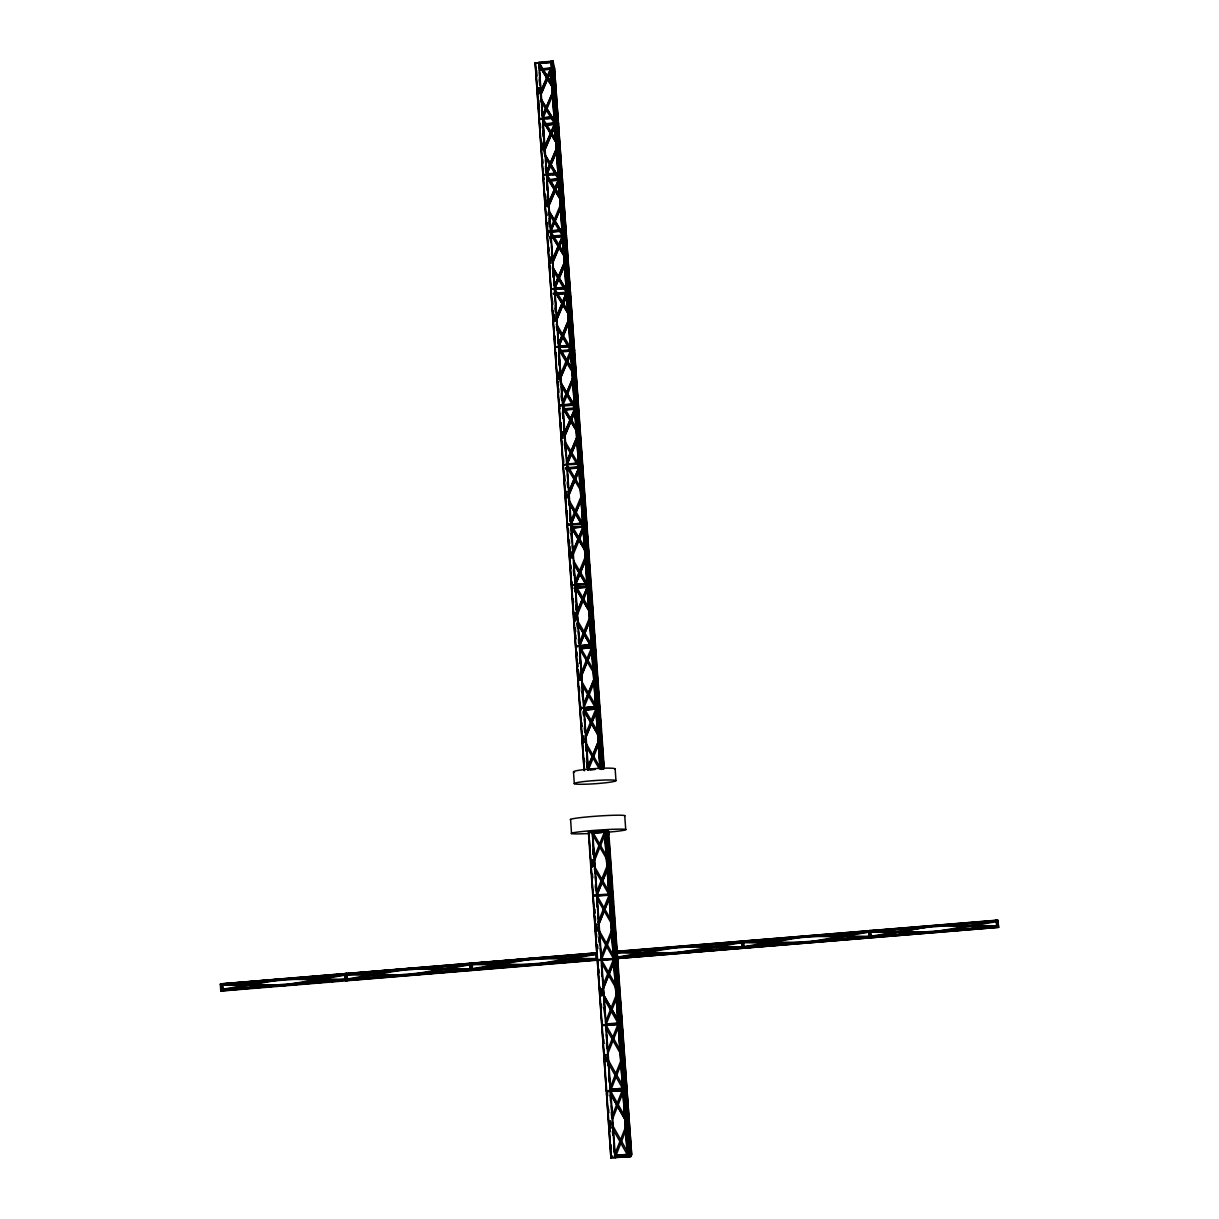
<?xml version="1.0" encoding="UTF-8"?>
<svg xmlns="http://www.w3.org/2000/svg" width="1219" height="1219" viewBox="0 0 1219 1219"><rect width="100%" height="100%" fill="white"/><g stroke="black" fill="none" stroke-linecap="round" stroke-linejoin="round"><path stroke-width="1.5" d="M607.793 830.55L631.701 1154.591L630.878 1156.343L615.275 1157.334L629.354 1156.404M631.229 1154.347L630.863 1155.886L628.547 1156.039M629.979 1156.404L606.757 830.429M628.471 1156.938L605.386 830.505M628.577 1156.496L621.34 1054.115M627.084 1151.041L612.867 1125.868M627.069 1123.217L610.993 1094.799L627.069 1123.217L615.077 1153.646M615.382 1157.501L592.678 831.556M607.641 830.352L630.787 1156.785L614.97 1157.532M607.656 830.368L588.35 831.754L610.932 1158.05L612.807 1156.206M611.862 1155.886L611.374 1157.44L613.706 1157.715M610.932 1158.05L606.529 1093.016M626.2 1090.121L626.596 1089.055M626.048 1090.045L606.315 1091.34L596.914 952.862L221.782 983.779M626.155 1089.74L626.596 1088.521M626.139 1089.283L626.536 1088.217M624.661 1090.106L610.628 1090.624L622.589 1060.439M624.631 1089.679L610.628 1090.624M612.456 1119.286L622.955 1092.681M623.899 1090.289L624.311 1089.207M623.869 1089.893L624.28 1088.78M623.838 1089.436L624.25 1088.369M623.046 1088.933L610.475 1089.786M610.445 1089.359L622.68 1088.369L610.536 1089.192M611.511 1117.61L622.741 1089.207L610.506 1090.197M615.29 1157.273L627.282 1126.813M622.376 1056.919L610.445 1087.028M622.421 1084.971L607.458 1058.641M620.044 1023.594L606.041 1024.646L617.241 996.548M607.641 1050.153L618.124 1023.838M607.87 1053.566L618.338 1027.267M601.317 956.001L612.456 928.238M601.577 959.383L613.386 929.868M603.115 985.181L613.553 959.185L601.455 960.054M608.555 862.321L596.792 891.531M608.144 867.41L597.066 894.914L608.845 865.688M597.95 922.615L609.028 895.234L596.99 896.041M598.879 924.246L609.21 898.525L598.925 924.246M594.217 857.338L604.502 831.891L592.586 832.729M594.506 860.675L604.731 835.183L604.456 831.465L619.861 1049.696M585.638 734.051L595.832 709.092L584.038 709.915M596.061 712.323L585.867 737.282L596.106 712.445L595.832 709.092L584.145 710.159M588.366 769.875L599.977 741.122M580.716 674.016L591.489 647.777L579.772 648.584M583.794 704.201L595.344 675.722L580 649.681M584.48 702.54L595.405 675.875M584.023 707.447L595.573 678.953M590.27 616.006L579.436 642.322M589.828 621.126L579.726 645.689L590.499 619.191M586.689 553.426L571.467 527.827L586.689 553.426L575.246 581.417M575.52 585.074L586.964 556.793M575.475 584.587L586.248 558.531M577.197 611.359L587.208 587.101L575.551 587.893M577.974 609.805L587.268 587.299M577.471 614.696L587.436 590.255L587.208 587.101M581.722 494.975L570.98 520.772M571.193 523.911L581.935 498.099M584.663 523.972L571.345 525.023L571.193 524.2L581.28 500.064M572.29 552.801L582.972 527.065L582.697 523.18L568.587 499.516M573.783 549.571L583.032 527.294M572.564 556.138L583.246 530.402M567.597 459.517L578.278 433.979L563.178 408.67L578.217 433.705L566.881 461.224M580.381 463.403L567.003 463.951L578.431 436.798M577.776 438.779L567.155 464.835M568.846 491.44L578.781 467.654L578.507 463.814L564.549 440.684M569.623 489.992L578.126 469.605M568.359 496.24L578.995 470.747L578.781 467.654L565.586 468.568M568.42 496.483L578.995 470.747M562.98 405.135L573.555 379.536M564.031 434.101L574.621 408.868L563.468 409.813M564.808 432.699L569.745 420.921M571.162 417.568L574.682 409.157M564.961 435.488L574.835 411.931L565.022 435.762M559.978 375.681L570.507 350.691M560.191 378.713L570.782 354.028M560.252 379.018L570.081 355.689M573.341 376.473L562.767 402.057M563.468 400.381L573.402 376.778M556.656 316.209L566.454 293.109L570.187 345.206M557.418 314.898L566.363 292.21L553.411 293.276M556.169 320.871L566.652 296.095L556.23 321.207M558.835 346.242L570.126 319.5M558.896 346.562L568.785 323.187M552.771 258.778L562.416 236.12M552.832 259.144L562.492 236.486L562.34 235.206L551.293 236.136M552.969 261.75L562.629 239.076L553.045 262.115M565.829 258.763L554.66 285.596M555.361 283.936L565.89 259.129M567.993 288.431L554.95 289.512L554.767 288.095L566.104 262.131M555.559 286.953L565.403 263.792M548.078 203.878L558.439 179.711L547.422 180.442M548.9 202.552L558.5 180.107M548.291 206.834L558.637 182.637L554.828 127.858M548.367 207.215L557.967 184.77M561.045 203.405L550.668 228.258M550.805 230.863L561.258 206.377M550.866 231.244L561.319 206.773M544.192 147.819L554.493 123.866L543.522 124.597M545.731 144.817L550.15 134.562M551.613 131.149L553.822 126.014M544.39 150.729L554.691 126.776L554.493 123.866M544.466 151.156L554.691 126.776M546.843 174.058L557.997 148.063M546.92 174.469L557.327 150.227M553.822 89.185L542.805 115.348L553.898 89.642L539.301 65.78L553.898 89.642M554.035 92.095L543.004 118.273L555.879 117.39M540.322 92.324L550.592 68.599L551.582 81.795M541.876 89.383L550.653 69.056M540.535 95.204L550.79 71.464L540.611 95.661L541.007 101.375M622.101 1053.536L606.178 1025.377M622.299 1023.229L621.507 1023.838M619.252 1024.417L619.526 1020.12L620.715 1020.044M618.444 1023.457L605.919 1024.356M618.018 1023.533L604.929 837.163M617.987 1023.107L604.06 998.651M606.346 1028.897L622.345 1056.98M605.66 1025.103L620.105 1023.96M605.858 1021.156L617.728 991.352L601.851 963.604M596.929 952.847L220.365 983.931L220.746 991.093L617.332 958.53L618.292 971.436M996.792 920.375L616.326 951.353L616.768 958.759L616.144 951.567L997.812 920.101L998.635 927.339L616.905 958.545M617.302 958.119L658.397 954.782M616.875 958.027L658.504 954.523M616.844 957.707L658.351 954.279M613.843 958.774L601.424 959.643M613.416 958.393L599.58 934.242M617.454 987.969L601.637 960.206M613.203 955.026L599.352 930.889M596.655 959.962L597.173 959.124M597.142 958.53L220.868 989.493M616.418 952.344L997.919 920.954M616.997 951.475L617.545 958.545M596.777 953.746L220.441 984.769M595.969 953.807L596.121 952.923L596.304 958.606L540.246 958.073M596.685 953.426L220.7 984.221M596.67 953.243L220.41 984.251M596.899 952.709L597.02 954.127M541.114 964.016L596.259 954.34L596.64 959.444M534.547 964.549L478.823 964.016M527.979 965.098L524.261 965.052M472.484 969.334L470.366 969.562L470.427 970.4L472.545 970.172L472.286 964.549L520.589 965.021M478.457 968.297L533.678 958.622L589.737 959.14M221.218 984.373L221.462 989.462L276.393 979.817M286.175 984.83L339.08 975.535M290.93 984.602L345.556 975.002M346.531 979.162L401.401 969.516M353.038 978.628L408.015 968.968L463.769 969.501M464.134 965.235L409.234 974.865M421.195 973.371L470.702 964.686M527.096 959.155L471.875 968.846L471.616 963.208M540.063 963.589L589.676 954.888M617.423 957.113L672.827 947.392M624.021 956.565L679.44 946.858L735.88 947.361M735.331 943.14L676.24 952.801M690.274 951.643L741.944 942.592L742.401 947.696M744.108 946.675L799.725 936.939M750.736 946.127L806.369 936.39M808.426 942.089L862.138 932.687M813.195 941.86L868.766 932.139L869.437 937.761L869.802 936.939M927.187 926.44L871.356 936.207L870.686 930.569L868.614 930.706L869.97 931.484M933.861 925.891L878.015 935.659L933.861 925.891L990.91 926.364M989.508 922.189L933.724 931.941L877.025 931.468M942.241 931.072L997.02 921.579L951.917 925.145M414.567 968.435L470.336 968.968L470.016 963.345L472.134 963.132L472.195 963.97L470.077 964.183M402.636 975.413L346.348 974.789M470.001 963.863L470.275 968.983M470.824 963.619L534.074 958.225L471.631 963.406M471.296 963.056L471.738 970.233M345.693 980.823L345.495 973.615M346.348 974.941L346.394 973.356L346.562 980.594L347.385 980.472L347.141 974.88L347.445 979.954M346.516 979.756L347.339 979.634M338.288 979.832L282.823 979.284L228.121 988.899M346.394 973.493L344.703 973.676L344.794 979.299L344.627 974.194M277.841 985.683L222.681 985.12L222.772 990.727M284.347 985.15L229.263 984.586M353.693 974.331L403.687 974.804M220.746 991.093L222.3 990.757M344.748 974.514L347.156 974.271L346.287 973.539M221.462 989.462L221.508 983.824M345.495 974.118L346.226 974.057M289.436 978.75L344.901 979.284M220.73 984.739L222.635 983.703L220.685 983.901L220.944 991.077M601.058 769.204L550.973 61.133L553.076 60.95L552.283 61.179L602.415 769.113M584.099 770.454L535.095 62.672L535.613 63.54M535.522 62.992L538.737 62.718M539.072 62.672L551.857 61.575M535.552 63.175L538.768 62.9M535.095 62.672L535.248 63.571L537.655 62.992M539.194 63.22L551.963 62.123M551.994 62.474L539.225 63.571L539.042 62.321L588.427 770.317M552.481 62.55L553.304 62.489L554.874 77.803M539.651 68.965L550.897 67.99L563.909 252.089M554.218 68.599L554.462 67.685L603.816 768.488M539.682 69.315L550.561 68.371M539.804 69.849L550.668 68.904M539.834 70.199L550.683 69.254L550.897 67.99M537.945 90.892L539.042 90.785M555.742 116.536L542.897 117.633L543.095 119.188L555.925 118.091M542.546 118.03L557.022 116.643M539.377 118.456L541.541 118.99L539.088 119.172L538.95 118.334L542.638 118.533M546.737 118.517L555.91 117.74M556.428 118.152L557.251 118.075M543.476 123.881L554.416 122.951L554.599 124.49L543.674 125.42M543.506 124.247L554.813 123.271M554.858 123.607L558.058 123.332L554.889 123.774M549.114 124.597L554.569 124.14M556.001 123.866L558.515 123.805L558.378 122.967L556.001 123.866L555.453 120.468M541.632 143.872L542.729 143.781L543.141 149.647L542.028 149.739L541.602 142.547M542.927 146.707L541.83 146.798L541.602 141.434M558.683 154.219L559.765 154.127M559.734 172.778L546.813 173.875L546.6 175.048M558.912 173.22L561.014 172.9L560.207 173.098L561.228 174.241M542.836 174.576L545.396 174.485L543.324 175.384M543.278 174.85L559.75 173.144L559.948 174.347L546.996 175.384L546.859 174.591L559.78 173.509M552.512 174.561L561.228 174.027L562.477 179.589M559.14 174.561L561.258 174.378M559.171 174.926L561.289 174.744M547.361 179.726L558.348 178.797L558.531 180.29L547.56 181.22M547.392 180.077L558.759 179.117L558.881 179.894L551.186 180.549M545.533 200.327L546.645 200.236L547.057 206.163L545.944 206.27L545.304 194.811L545.518 198.743M545.746 203.299L546.859 203.207M562.233 204.472L563.33 204.381M562.629 211.146L562.447 207.413L563.544 207.321L561.273 180.336M563.452 227.907L564.565 227.816M563.757 229.614L550.759 230.696L550.958 232.159L563.97 231.092M563.772 229.964L550.409 231.092L551.201 241.072M564.229 229.934L565.067 229.858L562.934 230.041M547.209 231.64L550.47 231.381M550.82 231.412L563.803 230.33M547.24 231.808L550.5 231.534M550.546 231.823L562.05 230.863M549.479 236.638L562.736 235.541M565.982 235.267L566.469 235.968L565.25 230.757M549.51 237.004L562.462 235.937M549.617 237.37L562.492 236.303M549.647 237.735L562.508 236.654M221.523 984.023L284.027 978.827L221.538 984.449M346.303 973.737L408.776 968.556L346.318 974.164M617.012 951.673L679.471 946.934L617.043 952.115M743.575 941.236L806.003 936.497L743.62 941.678M870.716 930.767L933.099 926.029L870.762 931.209M314.014 982.621L283.235 985.607L314.03 983.063M316.818 982.377L328.947 981.371M331.766 981.143L337.373 980.67M432.638 972.853L408.411 975.307L432.669 973.295M435.457 972.625L447.556 971.619M450.375 971.391L461.574 970.461M465.308 970.141L470.9 969.684M550.881 963.132L534.151 964.96L550.927 963.574M553.746 962.903L565.799 961.898M568.648 961.654L589.143 959.947M316.849 982.819L328.978 981.813M331.797 981.569L342.051 980.731M435.488 973.067L447.586 972.046M450.405 971.817L461.605 970.888M465.338 970.583L470.93 970.111M553.776 963.33L565.829 962.324M568.679 962.096L594.765 959.932M702.312 950.911L680.004 953.212L702.342 951.353M705.192 950.683L716.361 949.753M719.058 949.525L742.432 947.574M794.285 943.079L819.96 941.236M822.886 941.007L850.771 938.676M853.422 938.462L858.999 937.99M940.047 931.362L934.485 931.834L940.093 931.804M913.153 933.632L954.157 930.188M956.763 929.975L969.014 928.954M971.619 928.741L983.87 927.72M986.476 927.507L991.306 927.11M705.237 951.125L716.406 950.195M719.103 949.951L742.462 948.016M794.346 943.597L820.006 941.678M822.932 941.434L850.816 939.118M853.468 938.889L863.829 938.036M954.203 930.63L941.159 931.27M956.808 930.417L969.059 929.396M971.68 929.168L983.916 928.162M986.537 927.933L996.913 927.08M549.708 260.378L550.82 260.287M566.241 261.125L567.353 261.034L564.976 233.362M554.767 288.095L567.81 287.029M567.003 287.455L569.136 287.288L568.298 287.349M567.841 287.394L554.401 288.492L554.935 294.785M551.186 289.04L554.493 288.903M554.813 288.827L567.932 287.699M551.262 289.436L550.744 288.796L553.335 288.629L551.232 289.543L551.125 288.766M554.538 289.177L567.963 288.065M568.481 288.385L569.319 288.324M553.441 293.642L566.82 292.804M570.02 292.27L570.522 292.91L569.319 288.08M553.456 294.008L566.485 292.88M557.266 294.008L566.515 293.246M555.453 294.51L566.53 293.611M554.828 317.961L553.7 318.052L554.02 321.725M553.914 321.069L555.026 320.978L554.615 314.929L553.487 315.02L554.005 321.267M570.721 324.391L571.833 324.3L572.945 346.028L572.351 335.758M597.051 954.279L221.843 985.196L221.995 990.788L358.157 978.735M616.448 952.786L693.748 946.569M701.26 945.792L786.285 938.935M790.019 938.478L944.542 925.907M616.616 957.174L998.468 925.907L997.569 920.116L995.984 920.208L997.675 920.954M221.949 989.965L222.742 989.889L220.822 990.102L221.645 990.864M227.648 989.493L239.274 988.518M242.718 988.243L254.36 987.268M257.818 987.009L269.46 986.034M272.919 985.76L327.926 981.219M331.431 980.945L335.24 980.625M361.708 978.461L403.641 974.987M407.222 974.712L416.898 973.89M420.494 973.615L432.059 972.655M435.655 972.366L447.221 971.406M450.832 971.116L475.593 969.059M479.189 968.785L520.574 965.372M524.216 965.082L535.583 964.122M539.225 963.848L550.577 962.903M554.234 962.614L565.586 961.654M569.243 961.38L586.202 959.962M222.102 990.27L222.879 990.209M227.663 989.813L239.259 988.853M242.764 988.579L254.344 987.603L227.663 989.996M257.864 987.329L269.445 986.369M272.965 986.095L327.926 981.554M331.477 981.265L339.263 980.945M346.577 980.03L358.157 979.07M361.753 978.781L416.898 974.225M420.525 973.951L432.059 972.975M435.701 972.701L447.221 971.741M450.862 971.452L475.608 969.395L450.878 971.619M479.235 969.105L550.592 963.223M554.264 962.934L565.601 961.989M569.273 961.7L589.966 959.978M662.1 953.974L671.547 953.182M675.311 952.892L686.632 951.963M690.396 951.643L701.717 950.713M705.466 950.393L716.802 949.479M720.551 949.159L744.017 947.239M749.67 946.995L775.909 944.847M779.139 944.329L790.918 943.628M809.431 941.845L819 941.068M822.673 940.748L856.896 937.944M876.659 936.542L869.345 936.923L871.433 936.801L871.509 937.64L870.96 936.786M883.12 935.781L894.685 935.064M898.113 934.546L908.856 933.922M911.736 933.678L939.529 931.148M943.079 930.844L954.538 929.914M958.073 929.609L969.334 928.68M971.391 928.528L982.651 927.598M986.171 927.293L990.163 926.973M997.63 926.41L998.437 926.349L997.721 927.263M257.879 987.512L327.941 981.722M331.492 981.447L341.137 980.64M346.592 980.213L416.913 974.408M420.54 974.118L432.075 973.158M435.716 972.869L447.236 971.909M479.235 969.288L520.62 965.875M524.261 965.585L535.613 964.64M539.27 964.351L550.607 963.406M554.279 963.117L565.616 962.172M569.288 961.882L591.855 960.008M662.13 954.309L686.663 952.283M690.426 951.963L701.748 951.049M716.833 949.799L705.511 950.729L716.848 949.982M720.581 949.479L744.032 947.559M750.782 946.995L775.452 944.984M779.17 944.664L790.598 943.735M794.316 943.415L819.016 941.403L809.492 942.348M822.718 941.083L860.705 937.96M869.33 937.259L875.973 936.588M883.181 936.101L894.548 935.186M898.159 934.866L909.542 933.952M943.14 931.164L954.553 930.249M958.134 929.929L982.666 927.933M986.232 927.629L993.927 927.004M346.592 980.533L597.462 959.886M662.146 954.492L671.593 953.7M675.356 953.395L686.678 952.466M690.442 952.146L701.763 951.231M720.597 949.662L743.255 947.818M749.7 947.422L775.954 945.289M779.2 944.847L790.963 944.07M822.734 941.251L862.61 937.99M878.609 936.817L870.198 937.365M883.196 936.283L894.731 935.506M898.19 935.049L908.917 934.364M911.782 934.12L939.575 931.651M943.156 931.346L954.568 930.417M958.149 930.112L982.697 928.101M986.262 927.796L995.816 927.019M616.753 958.606L998.635 927.339M571.924 345.038L558.805 346.105L558.988 347.461L573.448 346.364L574.606 350.447L574.103 349.868M555.194 347.019L571.955 345.404L572.092 346.394M558.851 346.851L572.046 345.663M558.957 347.095L573.433 345.998L574.134 349.746M555.254 347.522L557.357 346.607L555.148 346.775M572.122 346.364L571.284 346.425L572.351 352.367M573.433 346.257L572.412 345.373L573.235 345.19L571.101 345.48M571.33 346.912L573.479 346.729M559.277 350.706L570.431 349.792L570.599 351.148L559.445 352.047M572.092 349.899L573.204 349.807L572.991 346.775M559.292 351.072L570.949 350.752L559.43 351.682M559.323 351.438L570.553 350.402L572.564 378.911M557.525 373.258L558.652 373.166L559.079 379.292L557.952 379.383L557.479 371.551M557.738 376.321L558.866 376.229M574.393 376.214L575.52 376.122M574.804 382.964L574.606 379.246L575.734 379.155L573.463 352.276M576.877 401.478L575.749 401.569L575.962 404.647L575.459 395.992M576.069 403.657L562.873 404.723L563.056 406.034L576.267 404.891M562.568 405.348L559.262 405.607L576.221 404.601M563.01 405.287L576.191 404.22M559.308 406.11L561.426 405.18L558.957 405.988M563.315 408.883L574.545 407.984L574.713 409.279L563.498 410.178M563.346 409.249L575.002 408.548M578.233 408.06L579.284 421.881M563.376 409.63L574.591 408.731M561.822 435.213L562.949 435.122M567.003 463.951L580.274 462.9M563.361 464.82L566.713 464.668M581.6 463.083L566.637 464.363L580.412 463.784M563.422 465.308L565.54 464.378L563.315 464.622M580.93 464.012L581.783 463.951M580.427 464.165L567.064 464.713L582.271 490.373M565.54 467.822L578.69 466.786M582.423 466.679L580.32 467.608L582.408 466.862M565.555 468.187L582.484 467.167M569.441 468.386L578.857 468.02L565.707 469.056M567.094 494.64L565.951 494.716L566.271 498.358M582.941 496.803L584.069 496.712L582.027 473.033M584.282 499.82L583.154 499.912L583.337 503.554M584.099 518.09L584.373 523.545L584.16 520.406L585.288 520.33L584.069 496.712M584.51 522.768L571.284 524.246M567.505 524.368L569.745 524.962L567.566 525.13M583.672 523.225L585.851 523.058L584.998 523.119M584.617 523.21L567.064 524.52L584.632 523.591M584.693 523.835L583.825 523.896L584.526 527.004L583.825 523.591M571.559 527.08L582.895 526.197L568.801 502.624M571.574 527.461L583.413 526.974L571.604 527.842M571.665 527.507L583.002 526.623L584.343 545.746M571.726 528.269L582.941 526.958M569.898 551.704L571.041 551.613L571.482 557.936L570.34 558.028L569.654 546.173M586.948 553.38L588.076 553.289M570.126 554.858L571.269 554.782M575.383 584.312L588.792 583.276M571.696 585.135L575.094 584.952M571.772 585.364L573.89 584.663L571.757 585.608L572.473 587.863M590.895 586.339L590.133 583.505L575.018 584.724L588.914 584.053M589.432 584.206L590.301 584.145M588.945 584.434L575.429 585.09L590.773 611.054M575.49 587.131L587.131 586.232L587.284 587.375L573.997 588.396M575.52 587.512L587.588 586.735M588.777 587.04L590.956 586.872L590.346 584.602M588.929 587.893L590.072 587.802L589.859 584.632L590.316 590.072M574.332 615.656L575.49 615.565M591.444 616.86L592.586 616.768L590.545 593.242M574.56 618.841L575.703 618.749L575.261 612.365L574.119 612.456L574.819 621.644M591.657 620.029L592.8 619.938M592.602 637.857L592.967 645.003L592.739 641.788L593.897 641.712M579.634 645.461L593.12 644.44M575.932 645.933L578.202 646.542L575.977 646.71M594.491 644.729L575.932 646.253M593.242 645.141L579.665 645.857M593.272 645.537L579.695 646.238L593.303 645.308M579.711 647.807L591.55 647.609M579.741 648.188L591.87 647.396M595.192 647.03L594.217 632.173M581.524 648.371L591.931 647.594M581.554 648.767L591.474 647.7M595.527 674.64L596.67 674.564M578.598 677.094L579.756 677.002M597.493 706.258L584.084 707.904M598.864 706.548L583.566 707.69L584.206 715.507M595.923 707.02L579.772 707.98L580.914 709.58L580.655 705.847M597.554 707.05L583.992 708.056L595.954 707.416M599.017 706.929L597.996 706.624M597.401 707.492L598.559 707.401L598.788 710.647L597.63 710.738L597.401 707.492L597.935 714.334M583.977 709.123L595.847 708.498M584.008 709.519L596.213 708.711M599.55 708.361L599.001 706.578M584.114 709.763L595.771 708.65M582.895 739.186L584.053 739.11M600.114 739.491L601.272 739.4L600.342 728.612M583.124 742.447L584.282 742.371L583.84 735.849L582.667 735.926L583.276 743.438M600.357 742.721L601.5 742.63M588.289 769.738L595.101 769.25M590.103 769.798L595.207 769.418M588.853 831.846L596.929 954.401M614.894 1157.791L592.19 831.48L604.654 830.703M592.556 832.318L604.929 831.541L592.663 832.425M608.616 835.015L608.662 831.16L631.64 1154.835M590.986 832.958L604.563 831.967M608.631 859.608L609.79 859.532L607.626 834.558M592.693 863.479L591.52 863.57L591.84 867.12M608.86 862.915L610.033 862.839L608.936 850.359M593.196 895.173L595.451 895.02L595.512 895.828L593.257 895.995M597.005 894.883L610.856 893.938M596.96 895.645L610.917 894.761M595.969 927.705L597.142 927.613M613.37 926.562L614.544 926.486L612.487 902.304M613.599 929.899L614.787 929.823M597.66 959.658L599.946 959.505L599.992 960.328L597.721 960.481M601.394 959.231L615.427 958.408M601.546 960.237L615.488 959.231M600.464 992.54L601.653 992.464M618.17 994.277L619.343 994.201M605.904 1023.945L618.063 1023.015M602.247 1025.24L621.385 1024.021M606.087 1025.484L620.09 1024.432M622.284 1052.53L623.473 1052.454L622.33 1039.319M605.005 1058.107L606.209 1058.031M610.597 1090.015L614.056 1089.786M606.757 1090.776L609.043 1090.624L609.104 1091.462L606.803 1091.63M626.947 1118.265L628.135 1118.189M627.191 1121.724L628.379 1121.648L629.385 1139.75M609.607 1124.406L610.81 1124.329M609.85 1127.895L611.054 1127.804L610.567 1120.84L609.363 1120.931L610.186 1131.613M615.138 1155.262L627.343 1154.454L615.062 1155.505M615.153 1155.673L627.374 1154.865L620.136 1053.445M615.077 1155.932L627.739 1155.003L620.608 1053.277M611.024 1157.791L629.446 1156.572L606.285 830.459M996.837 919.995L997.63 925.815L996.913 920.695M940.489 925.343L997.599 925.815M996.944 927.263L998.62 927.187M869.437 930.493L869.528 932.078M870.777 931.407L870.229 930.585M870.412 932.017L925.221 932.474M812.982 935.842L869.787 936.344L869.071 930.706M806.338 936.39L863.067 936.893M750.142 941.906L804.723 942.394M686.053 946.31L742.508 946.813M623.854 952.329L672.507 952.755M617.271 952.862L671.517 953.349M870.701 937.716L870.016 936.847M870.686 937.853L869.878 930.646M743.56 941.053L744.245 948.123M742.021 942.028L741.792 941.159L742.493 948.214M597.31 899.058L612.212 924.886M592.861 895.63L612.837 894.563M597.051 895.691L612.867 923.118M596.624 895.31L597.508 906.723M608.89 894.38L594.232 868.934M608.677 891.074L594.003 865.627M589.463 832.867L588.838 832.196L591.047 831.632M589.432 832.47L588.747 831.724L611.344 1158.02M592.861 835.198L607.687 860.766M592.708 831.967L606.315 830.87M606.072 831.388L605.553 830.718L607.931 864.454M539.103 62.885L552.649 84.721M539.179 63.342L551.75 83.608M540.764 98.465L554.31 120.696L540.84 98.907M541.922 102.914L554.508 123.591L552.74 98.358M542.973 118.548L557.647 142.623M545.594 155.59L558.241 176.465L545.67 156.017M545.792 158.516L558.454 179.391M546.889 174.774L561.578 198.697M546.965 175.186L561.639 199.093M561.791 201.653L547.102 177.73L560.877 200.465M549.495 211.74L562.233 232.814M549.571 212.136L561.258 231.229M548.733 213.096L562.431 235.77M550.851 231.58L564.641 254.162M564.854 257.148L551.049 234.566L564.915 257.529M552.466 266.854L566.241 289.741M552.542 267.22L565.266 288.126M552.679 269.826L566.454 292.728M554.843 288.979L569.761 313.786M556.458 324.147L570.309 347.247M556.656 327.149L570.462 349.944L570.248 346.927M557.708 329.115L570.522 350.264M558.881 346.988L573.829 371.719M558.957 347.308L573.89 372.024M573.174 373.547L559.155 350.356M561.349 383.467L574.408 405.363L561.41 383.772M561.548 386.514L574.637 408.411M562.965 405.592L577.059 429.042M564.702 443.487L578.781 467.167M582.484 493.497L567.368 468.187M570.751 506.022L582.972 526.532M571.254 524.673L585.516 548.672M573.692 560.831L586.933 583.185L587.162 586.339L573.905 563.97M574.911 565.784L587.208 586.522M591.002 614.254L575.688 588.35L591.047 614.422M576.937 619.602L591.276 643.982M577.166 622.772L591.444 646.999M578.172 624.555L591.489 647.152M579.711 646.314L594.156 670.861M582.133 682.229L595.588 705.222M582.362 685.444L595.817 708.437L595.542 705.1M584.023 708.117L599.519 734.6M585.41 742.158L599.961 767.132M585.638 745.403L599.291 768.823M592.632 831.876L607.397 857.384M602.948 993.607L617.759 1019.693L602.902 993.637M607.656 1062.13L622.619 1088.506M610.749 1091.34L625.896 1118.265M612.182 1127.849L627.297 1154.637L623.107 1094.449M580.884 709.184L580.214 707.706L582.438 707.538L580.259 708.483L580.945 709.961M596.838 707.538L597.401 709.016M596.807 707.142L597.371 708.62M599.062 707.37L599.611 708.848M571.696 584.83L572.458 587.482M592.464 645.826L593.059 647.7M592.419 645.034L593.043 647.319L592.419 645.369M594.628 644.866L595.207 646.756M594.628 645.201L595.253 647.533M586.019 523.728L586.689 526.837M586.004 523.423L586.644 526.075M559.201 405.394L560.054 408.746M579.604 464.119L577.897 440.089M581.768 463.662L582.514 467.365L581.829 464.409M575.414 404.693L576.13 408.456M577.395 403.824L562.523 405.119L563.422 416.776M577.577 404.51L578.309 408.655M547.148 231.351L548.078 235.877M550.47 237.431L550.744 241.225M571.269 346.166L571.985 349.914M543.217 174.546L542.988 175.353M543.598 176.603L544.162 179.437M563.879 235.374L563.132 230.94L565.25 260.881M563.132 231.168L563.909 235.739M557.296 118.578L558.089 123.683M557.251 117.877L558.134 123.835M551.232 62.824L552.679 83.212M996.075 921.655L996.593 925.053M742.569 940.946L743.468 948.336M574.499 617.454L574.819 621.081M575.353 627.892L575.688 631.503M592.388 874.023L592.8 877.817M597.493 944.725L597.843 948.504M606.452 834.649L606.148 831.084L606.376 834.39M607.306 845.087L607.702 848.912M612.167 898.51L611.831 894.731L612.06 898.068L610.887 898.159L611.389 903.843M610.81 896.696L611.313 902.38M617.134 968.191L616.403 959.155L616.631 962.538M617.378 970.476L620.608 1018.215M612.212 913.305L612.548 917.099M621.02 1024.295L621.995 1035.556M615.778 966.393L616.281 972.046M621.263 1027.724L621.919 1035.221M622.239 1038.984L625.515 1087.439M538.768 100.171L539.423 107.607M620.639 1033.758L621.141 1039.396M625.926 1093.626L628.379 1121.648M620.562 1033.438L621.05 1039.06M624.814 1093.976L624.478 1090.243L624.722 1093.702M625.545 1103.043L625.957 1107.065M546.767 215.504L546.432 211.801L546.691 215.672M547.407 222.894L547.742 226.597M550.074 265.209L550.394 268.896M558.226 381.821L558.546 385.494M557.342 125.252L556.824 118.624L556.413 127.203M557.616 127.904L560.755 174.058L560.542 171.117M552.268 68.706L552.74 74.283M553.853 87.296L554.173 91.014M552.314 69.742L552.786 75.319M553.746 86.473L554.066 90.191M555.879 120.574L556.519 127.995M557.464 139.118L557.784 142.821M560.176 180.427L559.704 174.881L559.902 177.822L561.014 177.73L560.801 174.789M560.969 189.676L561.289 193.379M565.037 234.505L565.982 245.568M566.302 249.255L568.359 279.837M560.862 188.93L561.334 194.476M569.578 297.375L568.892 288.842L569.105 291.859M569.837 299.889L572.077 330.334M564.565 241.972L565.037 247.503M565.982 258.565L566.302 262.268M568.084 292.621L568.724 299.981M569.669 311.013L569.989 314.7M577.136 405.302L580.61 451.761M573.189 362.744L573.6 367.041M581.646 468.096L581.341 464.454L581.554 467.563M576.709 413.957L577.273 420.022M585.729 526.044L586.674 536.939M586.888 540.078L589.082 571.361M580.351 466.359L580.884 473.109M581.768 482.77L582.149 487.691M585.272 534.714L585.745 540.169M586.689 551.064L587.009 554.706M588.868 586.537L589.402 593.333M590.346 604.182L590.651 607.809M594.339 647.502L597.691 692.392M599.184 714.593L600.114 725.381M600.418 728.977L601.043 736.169M593.729 654.39L594.278 660.21M599.093 714.243L600.022 725.031M598.879 725.107L599.184 728.703M607.702 836.097L608.631 846.794M555.422 92.781L552.877 63.038L553.716 73.353M554.035 77.071L556.23 107.973M624.722 815.633L625.728 829.453M615.138 768.839L615.976 780.602M554.462 67.685L604.289 768.625M555.27 83.334L556.184 96.21M556.443 99.897L557.494 114.632M557.753 118.304L558.531 129.412M558.927 134.989L559.719 146.158M560.115 151.735L561.045 164.748M561.304 168.466L562.096 179.635M562.629 187.147L563.437 198.423M563.833 204.061L564.763 217.211M565.037 220.959L565.966 234.109M566.241 237.888L567.17 251.175M567.444 254.984L568.389 268.271M568.663 272.066L569.608 285.353M569.867 289.147L570.797 302.221M571.056 305.939L571.985 318.921M572.381 324.498L573.296 337.48M573.57 341.198L574.225 350.478M574.758 357.975L575.551 369.235M575.947 374.858L576.892 387.992M577.151 391.741L578.08 404.86M579.695 427.564L580.64 440.836M580.899 444.615L581.844 457.887M582.118 461.681L582.911 472.926M583.307 478.488L584.236 491.47M584.495 495.188L585.41 508.171M585.684 511.873L586.735 526.715M586.994 530.463L587.802 541.724M588.198 547.346L589.127 560.466M589.386 564.214L590.316 577.334M590.59 581.082L591.398 592.388M591.794 598.072L592.739 611.344M592.998 615.123L593.943 628.394M595.421 649.194L596.35 662.191M596.746 667.753L597.523 678.892M597.919 684.468L598.849 697.466M599.108 701.184L600.038 714.243M600.297 717.991L601.241 731.126M601.637 736.764L602.567 749.898M602.841 753.647L603.771 766.781M608.875 838.748L609.805 851.761M610.064 855.494L611.115 870.366M611.374 874.099L612.304 887.112M612.563 890.845L613.37 902.09M613.766 907.728L614.574 919.004M614.97 924.657L615.9 937.822M616.174 941.586L617.104 954.751M618.688 976.983L619.465 988.06M619.861 993.607L620.776 1006.528M621.035 1010.231L621.964 1023.168M622.36 1028.76L623.153 1039.975M623.549 1045.567L624.341 1056.782M624.737 1062.374L625.667 1075.448M625.941 1079.181L626.871 1092.3M627.13 1096.079L628.075 1109.29M628.334 1113.069L629.278 1126.295M629.674 1131.948L630.482 1143.285M630.893 1148.953L631.29 1154.622M553.304 62.489L603.451 769.357M607.778 830.535L630.878 1156.343M553.076 60.95L603.298 769.052M556.565 114.997L556.778 117.908L556.519 112.636M568.618 285.109L568.831 288.111L568.663 284.591M581.067 460.584L581.28 463.692L580.823 454.855M598.27 703.378L598.499 706.624L597.919 695.622M611.542 890.571L611.77 893.908L611.374 886.503M625.621 1089.314L625.377 1085.87L624.174 1085.946L624.418 1089.405M630.101 1152.412L630.345 1155.917L629.629 1143.224M562.447 207.413L562.645 210.369M574.606 379.246L574.819 382.294M601.942 769.143L551.826 61.224L538.676 62.352L587.985 770.286M559.902 178.98L559.11 174.21L563.01 229.401M552.908 86.762L558.881 170.812M565.479 264.462L577.669 436.478M579.741 465.978L586.126 556.062M586.369 559.765L588.152 584.77M588.228 586.156L589.828 608.433M590.072 612.075L594.156 669.734M594.415 673.437L594.826 679.09M595.07 682.777L596.67 705.268M596.792 707.096L601.211 769.509M608.19 868.187L617.225 996.106M617.5 999.809L621.065 1050.367M564.138 254.817L600.464 768.839M604.853 831.434L616.464 995.755M616.799 999.382L620.273 1049.681M551.841 85.482L552.481 94.686M558.912 185.562L560.359 206.24M560.633 209.988L566.104 287.547M566.18 289.391L566.393 292.377M572.823 382.659L575.886 425.964M576.16 429.758L578.431 461.971M579.086 471.357L580.793 495.478M581.189 501.039L582.636 521.442M584.617 549.495L585.272 558.881M585.547 562.629L586.857 581.372M587.528 590.788L589.402 617.302M589.676 621.096L592.983 668.042M593.242 671.745L595.481 703.317M596.137 712.643L599.977 767.056M618.063 1023.914L618.307 1027.312M618.49 1029.034L619.801 1047.7M620.197 1053.307L622.924 1092.773M550.531 68.02L600.022 768.762M471.966 969.425L472.027 970.263M470.824 963.284L471.265 970.476L470.549 963.269M539.468 72.531L540.367 85.498M540.626 89.216L541.526 102.183M541.785 105.885L542.44 115.165M543.08 124.49L543.994 137.595M544.253 141.343L545.304 156.322M545.563 160.07L546.478 173.189M546.859 178.843L547.651 190.194M547.925 193.973L548.84 207.215M549.099 211.009L550.15 226.14M551.582 246.619L552.481 259.571M552.862 265.117L553.776 278.069M554.02 281.772L554.279 285.475M555.194 298.518L556.108 311.607M556.489 317.214L557.403 330.303M557.662 334.036L558.317 343.392M558.972 352.794L559.887 366.02M560.146 369.799L561.075 383.01M561.334 386.789L562.249 400.015M563.803 422.323L564.702 435.274M564.961 438.977L565.997 453.773M566.774 464.866L567.155 470.473M567.414 474.206L568.328 487.28M568.724 492.887L569.623 505.976M569.882 509.71L570.675 520.924M571.193 528.437L571.985 539.773M572.381 545.442L573.159 556.778M573.555 562.447L574.484 575.658M575.139 585.105L575.642 592.51M576.038 598.057L576.937 611.024M577.197 614.726L578.096 627.678M578.355 631.381L579.132 642.489M579.65 649.94L580.564 663.029M580.823 666.778L581.722 679.867M582.118 685.489L583.032 698.578M584.465 719.286L585.394 732.528M585.79 738.196L586.583 749.548M586.964 755.216L587.756 766.568M592.282 831.587L592.678 837.224M593.074 842.847L593.988 855.967M594.247 859.715L595.162 872.85M595.421 876.598L596.457 891.607M597.904 912.421L598.697 923.789M599.093 929.487L600.159 944.649M600.418 948.443L600.937 956.031M601.592 965.402L602.369 976.571M602.765 982.164L603.664 995.192M604.06 1000.784L604.959 1013.827M606.392 1034.413L607.321 1047.593M607.702 1053.231L608.494 1064.537M608.89 1070.175L609.805 1083.356M610.064 1087.135L610.978 1100.148M611.359 1105.709L612.136 1116.817M612.517 1122.364L613.416 1135.316M613.812 1140.877L614.711 1153.829M539.347 77.452L539.865 84.812M541.785 112.422L542.044 116.095M543.034 130.738L543.461 136.452M544.238 147.606L544.741 155.057M545.502 166.058L545.914 171.788M546.661 182.82L547.209 190.469M548.093 203.482L548.382 207.367M549.144 218.506L549.556 224.281M551.537 252.607L551.933 258.306M552.832 271.456L553.243 277.277M555.209 305.481L555.59 311.058M556.473 323.934L556.763 327.743M558.927 359.27L559.353 364.999M560.1 376.138L560.527 381.867M561.304 393.112L561.7 398.735M562.584 411.778L563.01 417.568M563.772 428.829L564.062 432.715M564.961 445.88L565.372 451.655M567.444 481.596L567.856 487.25M568.603 498.297L568.877 502.091M569.898 516.841L570.172 520.635M571.056 533.587L571.467 539.286M572.366 552.329L572.778 558.028M573.539 569.197L573.951 574.896M574.835 587.939L575.124 591.794M576.023 604.99L576.435 610.734M577.334 623.93L577.623 627.785M578.385 639.091L578.675 642.931M579.589 656.035L580.076 663.41M580.853 674.549L581.265 680.172M582.027 691.249L582.423 696.872M583.444 711.698L583.718 715.492M584.48 726.707L584.891 732.375M585.684 743.636L586.202 751.133M586.964 762.363L587.375 768.016M593.013 849.232L593.409 854.824M595.466 884.567L595.862 890.16M596.655 901.39L597.036 907.027M599.123 937.106L599.504 942.744M601.607 972.594L601.836 976.297M602.75 989.203L603.131 994.765M604.045 1007.671L604.411 1013.233M606.498 1042.961L606.864 1048.584M608.83 1076.56L609.21 1082.198M610.14 1095.287L610.506 1100.986M611.313 1112.277L611.557 1116.086M612.624 1131.156L612.883 1134.965M613.812 1148.146L614.056 1151.955M539.362 79.646L539.743 85.178M540.611 97.916L540.901 101.756M543.049 133.054L543.339 136.924M544.223 149.815L544.497 153.685M545.518 168.435L545.777 172.169M546.676 185.258L546.965 189.158M547.88 202.324L548.154 206.087M549.175 221.005L549.449 224.905M550.348 237.903L550.622 241.712M552.771 272.858L553.06 276.667M555.209 307.965L555.498 311.805M556.504 326.555L556.793 330.379M558.866 360.214L559.262 365.852M560.146 378.896L560.435 382.751M561.319 395.794L561.609 399.649M562.523 412.845L562.888 418.437M563.818 431.724L564.077 435.518M567.384 482.724L567.643 486.442M568.648 501.222L568.907 504.94M569.837 518.014L570.096 521.732M572.29 553.517L572.564 557.342M573.479 570.492L573.738 574.24M575.962 606.285L576.237 610.14M577.151 623.366L577.425 627.221M579.634 659.189L579.909 662.968M580.793 675.936L581.082 679.699M583.261 711.286L583.535 715.096M584.45 728.246L584.709 732.009M585.745 747.003L586.019 750.797M586.918 763.917L587.192 767.711M592.983 850.953L593.242 854.687M595.421 886.35L595.71 890.083M599.093 938.996L599.352 942.775M602.735 991.169L602.994 994.872M607.641 1061.871L607.9 1065.635M612.487 1131.537L612.761 1135.316M553.837 316.681L554.081 320.384M536.604 70.443L537.015 76.127M539.164 107.318L539.438 111.158M540.337 124.064L540.596 127.782M542.76 159.308L543.049 163.163M547.179 223.062L547.986 234.49M548.87 247.274L549.144 251.084M550.135 265.681L550.424 269.475M552.573 300.712L552.847 304.537M555.011 336.017L555.3 339.857M556.184 352.779L556.458 356.634M558.652 388.45L558.942 392.32M561.136 424.303L561.395 428.098M562.325 441.385L562.614 445.27M563.513 458.466L563.788 462.351M564.687 475.38L565.067 480.956M567.125 510.685L567.414 514.479M568.42 529.275L568.694 533.114M569.593 546.173L569.867 549.998M570.888 564.946L571.147 568.709M572.061 581.844L572.336 585.669M573.235 598.864L573.524 602.719M575.734 634.916L576.023 638.771M576.922 651.921L577.197 655.7M578.202 670.526L578.812 680.309L579.97 680.232L578.248 669.841M579.375 687.257L579.65 691.021M581.829 722.73L582.103 726.524M584.312 758.447L584.571 762.21M595.268 916.551L595.542 920.315M596.441 933.51L596.716 937.274M598.925 969.12L599.169 972.838M601.363 1004.273L601.607 1007.991M603.816 1039.578L604.06 1043.342M607.443 1091.98L607.702 1095.79M608.631 1109L608.875 1112.81M611.115 1144.931L611.374 1148.755M535.461 62.641L584.556 770.53M535.248 63.571L584.206 770.637M573.494 771.917L574.301 783.68M570.583 819.381L571.543 833.583M346.79 979.665L346.821 980.503M345.526 973.57L345.571 974.408M345.236 973.646L345.282 974.484M628.135 1137.86L628.44 1143.3L628.09 1138.013M623.29 1068.758L623.564 1074.701M614.544 926.486L615.885 951.155M618.46 999.763L618.627 1003.694M619.328 1016.478L619.77 1023.549M610.125 864.682L611.039 881.322M614.635 948.915L614.94 954.614M614.605 949.342L614.909 955.026M609.79 879.189L610.155 886.944M601.272 739.4L602.491 761.951M601.119 758.279L601.516 765.806M592.586 616.768L593.943 641.346M596.335 688.826L596.716 696.14M588.518 559.567L589.112 570.782M589.402 576.389L589.798 583.855L589.371 576.953M591.626 620.425L591.809 623.991M592.556 638.238L592.739 641.788M587.878 568.999L588.137 575.185M583.124 500.445L583.307 504.072M583.962 516.78L584.16 520.406M575.947 382.202L576.892 400.822M579.33 447.861L579.604 453.178M575.734 379.155L576.77 399.619M579.299 448.318L579.65 455.388M570.903 328.018L571.086 331.629M570.782 326.799L571.056 332.238M563.544 207.321L564.687 228.928M567.109 275.89L567.414 283.448M563.269 224.189L563.574 229.02M600.19 987.131L600.373 990.742M555.834 98.556L556.26 107.348M558.652 154.92L558.912 160.359M595.009 909.328L595.192 913.077M222.986 988.487L221.949 983.611M554.995 103.935L555.209 109.817M577.867 663.014L578.035 666.625M569.441 540.093L569.608 543.796M561.182 422.673L561.349 426.452M557.494 370.805L557.662 374.477M553.396 310.891L553.548 314.472M545.35 194.095L545.518 197.768M574.545 772.282A20.906 1.722 -4 0 1 587.756 769.189L593.15 768.732A20.906 1.722 -4 0 1 614.666 769.311M587.985 833.567A27.351 1.417 -4 0 1 577.105 832.135A27.351 1.417 -4 0 1 620.456 829.133A27.351 1.417 -4 0 1 608.616 832.135M601.79 832.699A27.351 1.417 -4 0 1 594.765 833.186M570.599 819.793A27.321 1.6 -4 0 1 597.919 816.06A27.321 1.6 -4 0 1 624.555 816.06M624.768 1090.35L610.689 1091.462L624.768 1090.35M613.736 962.568L602.658 990.285L613.766 962.553M599.062 739.552L588.137 766.599L599.108 739.659M591.718 650.961L580.945 677.215L591.718 650.961M569.913 316.468L558.683 343.529L569.974 316.803L555.056 291.996L569.913 316.468M557.784 145.137L546.706 171.513L557.86 145.564L543.186 121.458L557.784 145.137M602.796 1025.057L602.247 1025.697L604.533 1025.529L604.472 1024.707L602.186 1024.859L602.735 1024.219L602.796 1025.057M616.22 952.054L997.858 920.619L616.204 951.887M538.844 87.89L537.747 87.981L538.158 93.787L539.255 93.695L538.844 87.89M549.342 231.26L546.92 232.128L549.342 231.26M593.988 780.602L588.579 781.059A20.921 1.6 -4 0 0 574.621 783.847A20.921 1.6 -4 0 0 596.243 783.649L601.546 783.192A20.921 1.6 -4 0 0 615.641 780.404A20.921 1.6 -4 0 0 593.988 780.602M550.607 257.285L549.495 257.377L549.906 263.365L551.018 263.274L550.607 257.285M562.736 432.029L561.609 432.12L562.035 438.307L563.163 438.215L562.736 432.029M566.865 491.516L565.738 491.592L566.165 497.855L567.307 497.763L566.865 491.516M592.464 860.157L591.291 860.233L591.748 866.892L592.922 866.816L592.464 860.157M596.914 924.246L595.741 924.337L596.198 931.072L597.386 930.996L596.914 924.246M601.409 989.066L600.22 989.142L600.693 995.953L601.881 995.877L601.409 989.066M605.965 1054.587L604.776 1054.664L605.249 1061.551L606.437 1061.475L605.965 1054.587M799.938 942.957L743.529 942.455L799.969 942.957M598.834 736.306L584.251 711.363L598.879 736.413"/></g></svg>
